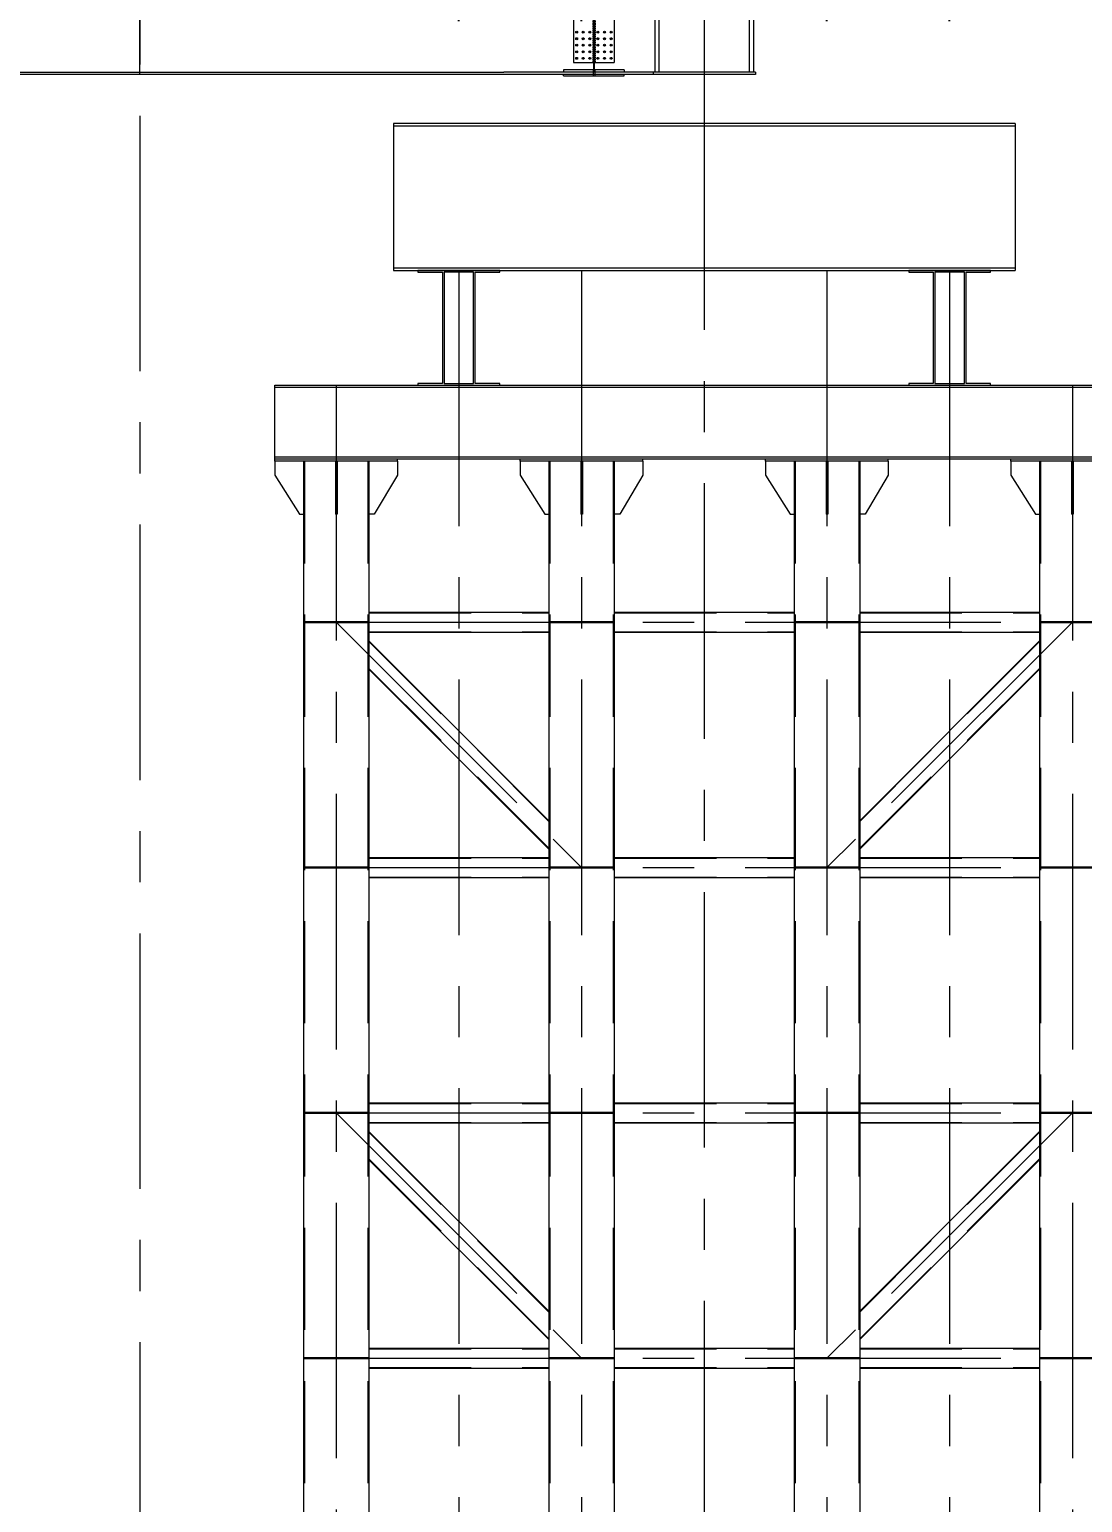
# Model space of a CAD drawing. Extents: x -2876908 to 633791, y -1383861 to 872234.
# Drawn here: x -1440103 to -1427228, y -337941 to -319926 of the extents above; entities that cross this region are included whole.
import ezdxf

# ---------------------------------------------------------------- set-up
doc = ezdxf.new("R2010")
doc.units = 0
doc.header["$LTSCALE"] = 5
doc.header["$MEASUREMENT"] = 0
for name, pattern in [('CENTER', [2, 1.25, -0.25, 0.25, -0.25]), ('DASH', [0.35, 0.25, -0.1]), ('DASHED', [0.75, 0.5, -0.25])]:
    doc.linetypes.add(name, pattern=pattern)
doc.layers.get('0').update_dxf_attribs({"linetype": 'CONTINUOUS', "lineweight": 25})
doc.layers.get('DEFPOINTS').update_dxf_attribs({"color": 35, "linetype": 'CONTINUOUS', "lineweight": 13})
doc.layers.add('2', color=2, linetype='DASHED')
doc.layers.add('尺寸线', color=3, linetype='CONTINUOUS')
for name, color, linetype, lineweight in [('3中心线', 6, 'CENTER', 18), ('4虚线', 2, 'DASHED', 18), ('5标注', 3, 'CONTINUOUS', 15), ('8轮廓线', 4, 'CONTINUOUS', 15), ('DIM', 3, 'CONTINUOUS', 0)]:
    doc.layers.add(name, color=color, linetype=linetype, lineweight=lineweight)
doc.styles.add('TSSD_Dimension', font='tssdeng.shx', dxfattribs={"width": 0.7, "bigfont": 'hztxt.shx'})
doc.dimstyles.new('TSSD_100_100', dxfattribs={"dimtxt": 300, "dimasz": 100, "dimexe": 100, "dimexo": 250, "dimgap": 100, "dimtad": 1, "dimdec": 0, "dimzin": 0, "dimdsep": 46, "dimtxsty": 'TSSD_Dimension', "dimblk": 'ARCHTICK', "dimblk1": 'ARCHTICK', "dimblk2": 'ARCHTICK', "dimcen": 0, "dimdle": 100, "dimclrt": 7, "dimadec": 0, "dimazin": 0, "dimtfac": 1, "dimtdec": 0, "dimtix": 1, "dimtmove": 2, "dimatfit": 3, "dimfxl": 1, "dimtolj": 1, "dimtzin": 0, "dimarcsym": 0})

# ---------------------------------------------------------------- blocks, each defined once
blk = doc.blocks.new('dds')
for points in [[(-1099365, -7116, -1), (-1099365, -7140, -1)], [(-1099365, -7196, -1), (-1099365, -7220, -1)], [(-1099285, -7116, -1), (-1099285, -7140, -1)], [(-1099285, -7196, -1), (-1099285, -7220, -1)], [(-1099205, -7116, -1), (-1099205, -7140, -1)], [(-1099205, -7196, -1), (-1099205, -7220, -1)], [(-1099105, -7116, 1), (-1099105, -7140, 1)], [(-1099105, -7196, -1), (-1099105, -7220, -1)], [(-1099025, -7116, 1), (-1099025, -7140, 1)], [(-1099025, -7196, 1), (-1099025, -7220, 1)], [(-1098945, -7116, 1), (-1098945, -7140, 1)], [(-1098945, -7196, 1), (-1098945, -7220, 1)], [(-1099365, -7276, -1), (-1099365, -7300, -1)], [(-1099365, -7356, -1), (-1099365, -7380, -1)], [(-1099285, -7276, -1), (-1099285, -7300, -1)], [(-1099285, -7356, -1), (-1099285, -7380, -1)], [(-1099205, -7276, -1), (-1099205, -7300, -1)], [(-1099205, -7356, -1), (-1099205, -7380, -1)], [(-1099105, -7276, 1), (-1099105, -7300, 1)], [(-1099105, -7356, 1), (-1099105, -7380, 1)], [(-1099025, -7276, 1), (-1099025, -7300, 1)], [(-1099025, -7356, 1), (-1099025, -7380, 1)], [(-1098945, -7276, 1), (-1098945, -7300, 1)], [(-1098945, -7356, 1), (-1098945, -7380, 1)], [(-1099365, -7436, -1), (-1099365, -7460, -1)], [(-1099285, -7436, -1), (-1099285, -7460, -1)], [(-1099205, -7436, -1), (-1099205, -7460, -1)], [(-1099105, -7436, 1), (-1099105, -7460, 1)], [(-1099025, -7436, 1), (-1099025, -7460, 1)], [(-1098945, -7436, 1), (-1098945, -7460, 1)]]:
    blk.add_hatch(color=256).paths.add_polyline_path(points)
for p, q in [((-1099405, -6377), (-1099405, -7498)), ((-1098905, -6377), (-1098905, -7498)), ((-1099405, -7498), (-1098905, -7498)), ((-1098785, -7589), (-1099525, -7589)), ((-1099525, -7589), (-1099525, -7617)), ((-1099525, -7661), (-1099525, -7641)), ((-1099525, -7661), (-1098785, -7661)), ((-1099165, -7589), (-1099165, -7661)), ((-1099145, -7589), (-1099145, -7661)), ((-1098785, -7589), (-1098785, -7617)), ((-1098785, -7661), (-1098785, -7641))]:
    blk.add_line(p, q)
at = {"ltscale": 2.5}
blk.add_line((-1097180, -7617), (-1097180, -7645), dxfattribs=at)
for centre in [(-1099365, -7128), (-1099365, -7208), (-1099285, -7128), (-1099285, -7208), (-1099205, -7128), (-1099205, -7208), (-1099105, -7128), (-1099105, -7208), (-1099025, -7128), (-1099025, -7208), (-1098945, -7128), (-1098945, -7208), (-1099365, -7288), (-1099365, -7368), (-1099285, -7288), (-1099285, -7368), (-1099205, -7288), (-1099205, -7368), (-1099105, -7288), (-1099105, -7368), (-1099025, -7288), (-1099025, -7368), (-1098945, -7288), (-1098945, -7368), (-1099365, -7448), (-1099285, -7448), (-1099205, -7448), (-1099105, -7448), (-1099025, -7448), (-1098945, -7448)]:
    blk.add_circle(centre, 12)
at = {"layer": '2', "color": 2, "linetype": 'DASHED', "ltscale": 0.5}
for p, q in [((-1099165, -6198), (-1099165, -7498)), ((-1099145, -6198), (-1099145, -7498))]:
    blk.add_line(p, q, dxfattribs=at)
at = {"layer": '3中心线', "ltscale": 500}
for p, q in [((-1097805, 8823), (-1097805, -7645)), ((-1104705, -7641), (-1104705, 4336))]:
    blk.add_line(p, q, dxfattribs=at)
at = {"layer": '8轮廓线'}
for p, q in [((-1098405, -7617), (-1098405, 8823)), ((-1098355, -7617), (-1098355, 8823)), ((-1097255, 8823), (-1097255, -7563)), ((-1097255, -4830), (-1097255, -7617)), ((-1097205, -4830), (-1097205, -7617)), ((-1110980, -7641), (-1098430, -7641)), ((-1109155, -7617), (-1100255, -7617)), ((-1097180, -7617), (-1100255, -7617)), ((-1098430, -7617), (-1098430, -7645)), ((-1097180, -7645), (-1098430, -7645))]:
    blk.add_line(p, q, dxfattribs=at)
at = {"layer": '尺寸线'}
blk.add_line((-1099155, -6117), (-1099155, -7617), dxfattribs=at)
blk = doc.blocks.new('_ArchTick')
at = {"color": 0, "linetype": 'ByBlock', "const_width": 0.5}
blk.add_lwpolyline([(-0.707, -0.707), (0.707, 0.707)], dxfattribs=at)
blk = doc.blocks.new('*D2357')
at = {"layer": 'DEFPOINTS', "color": 0, "transparency": 16777216}
for p in [(-1433353, -316700), (-1434853, -321076), (-1433353, -321076)]:
    blk.add_point(p, dxfattribs=at)
at = {"layer": 'DIM', "color": 0, "lineweight": -2, "transparency": 16777216}
for p, q in [((-1434853, -319826), (-1434853, -316200)), ((-1433353, -319826), (-1433353, -316200)), ((-1434853, -316700), (-1435353, -316700)), ((-1434853, -316700), (-1433353, -316700)), ((-1433353, -316700), (-1432853, -316700))]:
    blk.add_line(p, q, dxfattribs=at)
at = {"layer": 'DIM', "color": 0, "lineweight": -2, "transparency": 16777216, "xscale": 500, "yscale": 500, "zscale": 500}
blk.add_blockref('_ArchTick', (-1434853, -316700), dxfattribs=at)
at = {"layer": 'DIM', "color": 0, "lineweight": -2, "transparency": 16777216, "xscale": 500, "yscale": 500, "zscale": 500, "rotation": 180}
blk.add_blockref('_ArchTick', (-1433353, -316700), dxfattribs=at)
at = {"layer": 'DIM', "color": 7, "transparency": 16777216, "insert": (-1434103, -315450), "char_height": 1500, "attachment_point": 5, "style": 'TSSD_Dimension'}
blk.add_mtext('\\A1;1500', dxfattribs=at)
blk = doc.blocks.new('*D2358')
at = {"layer": 'DEFPOINTS', "color": 0, "transparency": 16777216}
for p in [(-1428853, -316700), (-1430353, -321076), (-1428853, -321076)]:
    blk.add_point(p, dxfattribs=at)
at = {"layer": 'DIM', "color": 0, "lineweight": -2, "transparency": 16777216}
for p, q in [((-1430353, -319826), (-1430353, -316200)), ((-1428853, -319826), (-1428853, -316200)), ((-1430353, -316700), (-1430853, -316700)), ((-1430353, -316700), (-1428853, -316700)), ((-1428853, -316700), (-1428353, -316700))]:
    blk.add_line(p, q, dxfattribs=at)
at = {"layer": 'DIM', "color": 0, "lineweight": -2, "transparency": 16777216, "xscale": 500, "yscale": 500, "zscale": 500}
blk.add_blockref('_ArchTick', (-1430353, -316700), dxfattribs=at)
at = {"layer": 'DIM', "color": 0, "lineweight": -2, "transparency": 16777216, "xscale": 500, "yscale": 500, "zscale": 500, "rotation": 180}
blk.add_blockref('_ArchTick', (-1428853, -316700), dxfattribs=at)
at = {"layer": 'DIM', "color": 7, "transparency": 16777216, "insert": (-1429603, -315450), "char_height": 1500, "attachment_point": 5, "style": 'TSSD_Dimension'}
blk.add_mtext('\\A1;1500', dxfattribs=at)

msp = doc.modelspace()

# ---------------------------------------------------------------- linework, layer by layer
at = {"layer": '3中心线', "ltscale": 500}
for p, q in [((-1438752.799, -300980.323), (-1438752.799, -366573.75)), ((-1431852.802, -320475.562), (-1431852.802, -354690.894)), ((-1434852.802, -322875.562), (-1434852.802, -354690.894)), ((-1433352.802, -322875.562), (-1433352.802, -354690.894)), ((-1430352.802, -322875.562), (-1430352.802, -354690.894)), ((-1428852.802, -322875.562), (-1428852.802, -354690.894)), ((-1436352.802, -324275.562), (-1436352.802, -354690.894)), ((-1427352.802, -324275.562), (-1427352.802, -354690.894)), ((-1436352.802, -327175.562), (-1427352.802, -327175.562)), ((-1436352.802, -327175.562), (-1433352.802, -330175.562)), ((-1427352.802, -327175.562), (-1430352.802, -330175.562)), ((-1436352.802, -330175.562), (-1427352.802, -330175.562)), ((-1436352.802, -333175.562), (-1427352.802, -333175.562)), ((-1436352.802, -333175.562), (-1433352.802, -336175.562)), ((-1427352.802, -333175.562), (-1430352.802, -336175.562)), ((-1436352.802, -336175.562), (-1427352.802, -336175.562))]:
    msp.add_line(p, q, dxfattribs=at)
at = {"layer": '4虚线', "ltscale": 500}
for p, q in [((-1436740.802, -325205.562), (-1436740.802, -354690.894)), ((-1435964.802, -325205.562), (-1435964.802, -354690.894)), ((-1433740.802, -325205.562), (-1433740.802, -354690.894)), ((-1432964.802, -325205.562), (-1432964.802, -354690.894)), ((-1430740.802, -325205.562), (-1430740.802, -354690.894)), ((-1429964.802, -325205.562), (-1429964.802, -354690.894)), ((-1427740.802, -325205.562), (-1427740.802, -354690.894)), ((-1435952.802, -327059.562), (-1433752.802, -327059.562)), ((-1432952.802, -327059.562), (-1430752.802, -327059.562)), ((-1429952.802, -327059.562), (-1427752.802, -327059.562)), ((-1435952.802, -327291.562), (-1433752.802, -327291.562)), ((-1432952.802, -327291.562), (-1430752.802, -327291.562)), ((-1429952.802, -327291.562), (-1427752.802, -327291.562)), ((-1435952.802, -327411.513), (-1433752.802, -329611.513)), ((-1427752.802, -327411.513), (-1429952.802, -329611.513)), ((-1435952.802, -327739.611), (-1433752.802, -329939.611)), ((-1427752.802, -327739.611), (-1429952.802, -329939.611)), ((-1435952.802, -330059.562), (-1433752.802, -330059.562)), ((-1432952.802, -330059.562), (-1430752.802, -330059.562)), ((-1429952.802, -330059.562), (-1427752.802, -330059.562)), ((-1435952.802, -330291.562), (-1433752.802, -330291.562)), ((-1432952.802, -330291.562), (-1430752.802, -330291.562)), ((-1429952.802, -330291.562), (-1427752.802, -330291.562)), ((-1435952.802, -333059.562), (-1433752.802, -333059.562)), ((-1432952.802, -333059.562), (-1430752.802, -333059.562)), ((-1429952.802, -333059.562), (-1427752.802, -333059.562)), ((-1435952.802, -333291.562), (-1433752.802, -333291.562)), ((-1435952.802, -333411.513), (-1433752.802, -335611.513)), ((-1432952.802, -333291.562), (-1430752.802, -333291.562)), ((-1429952.802, -333291.562), (-1427752.802, -333291.562)), ((-1427752.802, -333411.513), (-1429952.802, -335611.513)), ((-1435952.802, -333739.611), (-1433752.802, -335939.611)), ((-1427752.802, -333739.611), (-1429952.802, -335939.611)), ((-1435952.802, -336059.562), (-1433752.802, -336059.562)), ((-1432952.802, -336059.562), (-1430752.802, -336059.562)), ((-1429952.802, -336059.562), (-1427752.802, -336059.562)), ((-1435952.802, -336291.562), (-1433752.802, -336291.562)), ((-1432952.802, -336291.562), (-1430752.802, -336291.562)), ((-1429952.802, -336291.562), (-1427752.802, -336291.562))]:
    msp.add_line(p, q, dxfattribs=at)
at = {"layer": '5标注', "linetype": 'DASH', "ltscale": 100, "const_width": 30, "flags": 128}
for points in [[(-1436752.802, -327175.562), (-1435952.802, -327175.562)], [(-1433752.802, -327175.562), (-1432952.802, -327175.562)], [(-1430752.802, -327175.562), (-1429952.802, -327175.562)], [(-1427752.802, -327175.562), (-1426952.802, -327175.562)], [(-1436752.802, -330175.562), (-1435952.802, -330175.562)], [(-1433752.802, -330175.562), (-1432952.802, -330175.562)], [(-1430752.802, -330175.562), (-1429952.802, -330175.562)], [(-1427752.802, -330175.562), (-1426952.802, -330175.562)], [(-1436752.802, -333175.562), (-1435952.802, -333175.562)], [(-1433752.802, -333175.562), (-1432952.802, -333175.562)], [(-1430752.802, -333175.562), (-1429952.802, -333175.562)], [(-1427752.802, -333175.562), (-1426952.802, -333175.562)], [(-1436752.802, -336175.562), (-1435952.802, -336175.562)], [(-1433752.802, -336175.562), (-1432952.802, -336175.562)], [(-1430752.802, -336175.562), (-1429952.802, -336175.562)], [(-1427752.802, -336175.562), (-1426952.802, -336175.562)]]:
    msp.add_lwpolyline(points, dxfattribs=at)
at = {"layer": '8轮廓线'}
for p, q in [((-1428052.802, -321075.562), (-1435652.802, -321075.562)), ((-1435652.802, -321075.562), (-1435652.802, -322875.562)), ((-1435652.802, -321105.562), (-1428052.802, -321105.562)), ((-1428052.802, -321075.562), (-1428052.802, -322875.562)), ((-1428052.802, -322845.562), (-1435652.802, -322845.562)), ((-1435652.802, -322875.562), (-1428052.802, -322875.562)), ((-1437102.802, -325175.562), (-1437102.802, -324275.562)), ((-1437102.802, -324275.562), (-1426602.802, -324275.562)), ((-1437102.802, -324299.562), (-1426602.802, -324299.562)), ((-1437102.802, -325151.562), (-1426602.802, -325151.562)), ((-1437102.802, -325205.562), (-1437102.802, -325175.562)), ((-1437102.802, -325175.562), (-1435602.802, -325175.562)), ((-1437102.802, -325175.562), (-1426602.802, -325175.562)), ((-1435602.802, -325205.562), (-1435602.802, -325175.562)), ((-1434102.802, -325205.562), (-1434102.802, -325175.562)), ((-1434102.802, -325175.562), (-1432602.802, -325175.562)), ((-1432602.802, -325205.562), (-1432602.802, -325175.562)), ((-1431102.802, -325205.562), (-1431102.802, -325175.562)), ((-1431102.802, -325175.562), (-1429602.802, -325175.562)), ((-1429602.802, -325205.562), (-1429602.802, -325175.562)), ((-1428102.802, -325205.562), (-1428102.802, -325175.562)), ((-1428102.802, -325175.562), (-1426602.802, -325175.562)), ((-1435602.802, -325205.562), (-1437102.802, -325205.562)), ((-1437102.802, -325205.562), (-1437102.802, -325375.562)), ((-1436752.802, -325205.562), (-1436752.802, -345345.244)), ((-1436362.802, -325205.562), (-1436362.802, -325855.562)), ((-1436342.802, -325205.562), (-1436342.802, -325855.562)), ((-1435952.802, -325205.562), (-1435952.802, -345345.244)), ((-1435602.802, -325205.562), (-1435602.802, -325375.562)), ((-1432602.802, -325205.562), (-1434102.802, -325205.562)), ((-1434102.802, -325205.562), (-1434102.802, -325375.562)), ((-1433752.802, -325205.562), (-1433752.802, -345345.244)), ((-1433362.802, -325205.562), (-1433362.802, -325855.562)), ((-1433342.802, -325205.562), (-1433342.802, -325855.562)), ((-1432952.802, -325205.562), (-1432952.802, -345345.244)), ((-1432602.802, -325205.562), (-1432602.802, -325375.562)), ((-1429602.802, -325205.562), (-1431102.802, -325205.562)), ((-1431102.802, -325205.562), (-1431102.802, -325375.562)), ((-1430752.802, -325205.562), (-1430752.802, -345345.244)), ((-1430362.802, -325205.562), (-1430362.802, -325855.562)), ((-1430342.802, -325205.562), (-1430342.802, -325855.562)), ((-1429952.802, -325205.562), (-1429952.802, -345345.244)), ((-1429602.802, -325205.562), (-1429602.802, -325375.562)), ((-1426602.802, -325205.562), (-1428102.802, -325205.562)), ((-1428102.802, -325205.562), (-1428102.802, -325375.562)), ((-1427752.802, -325205.562), (-1427752.802, -345345.244)), ((-1427362.802, -325205.562), (-1427362.802, -325855.562)), ((-1427342.802, -325205.562), (-1427342.802, -325855.562)), ((-1437102.802, -325375.562), (-1436802.802, -325855.562)), ((-1435602.802, -325375.562), (-1435887.098, -325855.562)), ((-1434102.802, -325375.562), (-1433802.802, -325855.562)), ((-1432602.802, -325375.562), (-1432887.098, -325855.562)), ((-1431102.802, -325375.562), (-1430802.802, -325855.562)), ((-1429602.802, -325375.562), (-1429887.098, -325855.562)), ((-1428102.802, -325375.562), (-1427802.802, -325855.562)), ((-1436802.802, -325855.562), (-1436752.802, -325855.562)), ((-1436342.802, -325855.562), (-1436362.802, -325855.562)), ((-1435887.098, -325855.562), (-1435952.802, -325855.562)), ((-1433802.802, -325855.562), (-1433752.802, -325855.562)), ((-1433342.802, -325855.562), (-1433362.802, -325855.562)), ((-1432887.098, -325855.562), (-1432952.802, -325855.562)), ((-1430802.802, -325855.562), (-1430752.802, -325855.562)), ((-1430342.802, -325855.562), (-1430362.802, -325855.562)), ((-1429887.098, -325855.562), (-1429952.802, -325855.562)), ((-1427802.802, -325855.562), (-1427752.802, -325855.562)), ((-1427342.802, -325855.562), (-1427362.802, -325855.562)), ((-1435952.802, -327053.062), (-1433752.802, -327053.062)), ((-1432952.802, -327053.062), (-1430752.802, -327053.062)), ((-1429952.802, -327053.062), (-1427752.802, -327053.062)), ((-1435952.802, -327298.062), (-1433752.802, -327298.062)), ((-1432952.802, -327298.062), (-1430752.802, -327298.062)), ((-1429952.802, -327298.062), (-1427752.802, -327298.062)), ((-1435952.802, -327402.321), (-1433752.802, -329602.321)), ((-1427752.802, -327402.321), (-1429952.802, -329602.321)), ((-1435952.802, -327748.803), (-1433752.802, -329948.803)), ((-1427752.802, -327748.803), (-1429952.802, -329948.803)), ((-1435952.802, -330053.062), (-1433752.802, -330053.062)), ((-1432952.802, -330053.062), (-1430752.802, -330053.062)), ((-1429952.802, -330053.062), (-1427752.802, -330053.062)), ((-1435952.802, -330298.062), (-1433752.802, -330298.062)), ((-1432952.802, -330298.062), (-1430752.802, -330298.062)), ((-1429952.802, -330298.062), (-1427752.802, -330298.062)), ((-1435952.802, -333053.062), (-1433752.802, -333053.062)), ((-1432952.802, -333053.062), (-1430752.802, -333053.062)), ((-1429952.802, -333053.062), (-1427752.802, -333053.062)), ((-1435952.802, -333298.062), (-1433752.802, -333298.062)), ((-1435952.802, -333402.321), (-1433752.802, -335602.321)), ((-1432952.802, -333298.062), (-1430752.802, -333298.062)), ((-1429952.802, -333298.062), (-1427752.802, -333298.062)), ((-1427752.802, -333402.321), (-1429952.802, -335602.321)), ((-1435952.802, -333748.803), (-1433752.802, -335948.803)), ((-1427752.802, -333748.803), (-1429952.802, -335948.803)), ((-1435952.802, -336053.062), (-1433752.802, -336053.062)), ((-1432952.802, -336053.062), (-1430752.802, -336053.062)), ((-1429952.802, -336053.062), (-1427752.802, -336053.062)), ((-1435952.802, -336298.062), (-1433752.802, -336298.062)), ((-1432952.802, -336298.062), (-1430752.802, -336298.062)), ((-1429952.802, -336298.062), (-1427752.802, -336298.062))]:
    msp.add_line(p, q, dxfattribs=at)
for points in [[(-1435352.802, -324275.562), (-1434352.802, -324275.562), (-1434352.802, -324255.562), (-1434652.802, -324255.562), (-1434652.802, -322895.562), (-1434352.802, -322895.562), (-1434352.802, -322875.562), (-1435352.802, -322875.562), (-1435352.802, -322895.562), (-1435052.802, -322895.562), (-1435052.802, -324255.562), (-1435352.802, -324255.562)], [(-1435032.802, -324255.562), (-1434672.802, -324255.562), (-1434672.802, -322895.562), (-1435032.802, -322895.562)], [(-1429352.802, -324275.562), (-1428352.802, -324275.562), (-1428352.802, -324255.562), (-1428652.802, -324255.562), (-1428652.802, -322895.562), (-1428352.802, -322895.562), (-1428352.802, -322875.562), (-1429352.802, -322875.562), (-1429352.802, -322895.562), (-1429052.802, -322895.562), (-1429052.802, -324255.562), (-1429352.802, -324255.562)], [(-1429032.802, -324255.562), (-1428672.802, -324255.562), (-1428672.802, -322895.562), (-1429032.802, -322895.562)]]:
    msp.add_lwpolyline(points, close=True, dxfattribs=at)

# ---------------------------------------------------------------- block references
at = {"layer": '5标注'}
msp.add_blockref('dds', (-334047.654, -312830.688), dxfattribs=at)

# ---------------------------------------------------------------- dimensions: what is measured, and where the dimension line sits
at = {"layer": 'DIM'}
for base, p1, p2, picture, middle in [((-1433352.802, -316699.772), (-1434852.802, -321075.562), (-1433352.802, -321075.562), '*D2357', (-1434102.802, -315449.772)), ((-1428852.802, -316699.772), (-1430352.802, -321075.562), (-1428852.802, -321075.562), '*D2358', (-1429602.802, -315449.772))]:
    dim = msp.add_linear_dim(base=base, p1=p1, p2=p2, dimstyle='TSSD_100_100', override={"dimtxt": 1500, "dimasz": 500, "dimexe": 500, "dimexo": 1250, "dimgap": 500, "dimdle": 500}, dxfattribs=at)
    dim.commit()
    dim.dimension.update_dxf_attribs({"geometry": picture, "text_midpoint": middle})

doc.saveas('drawing.dxf')
